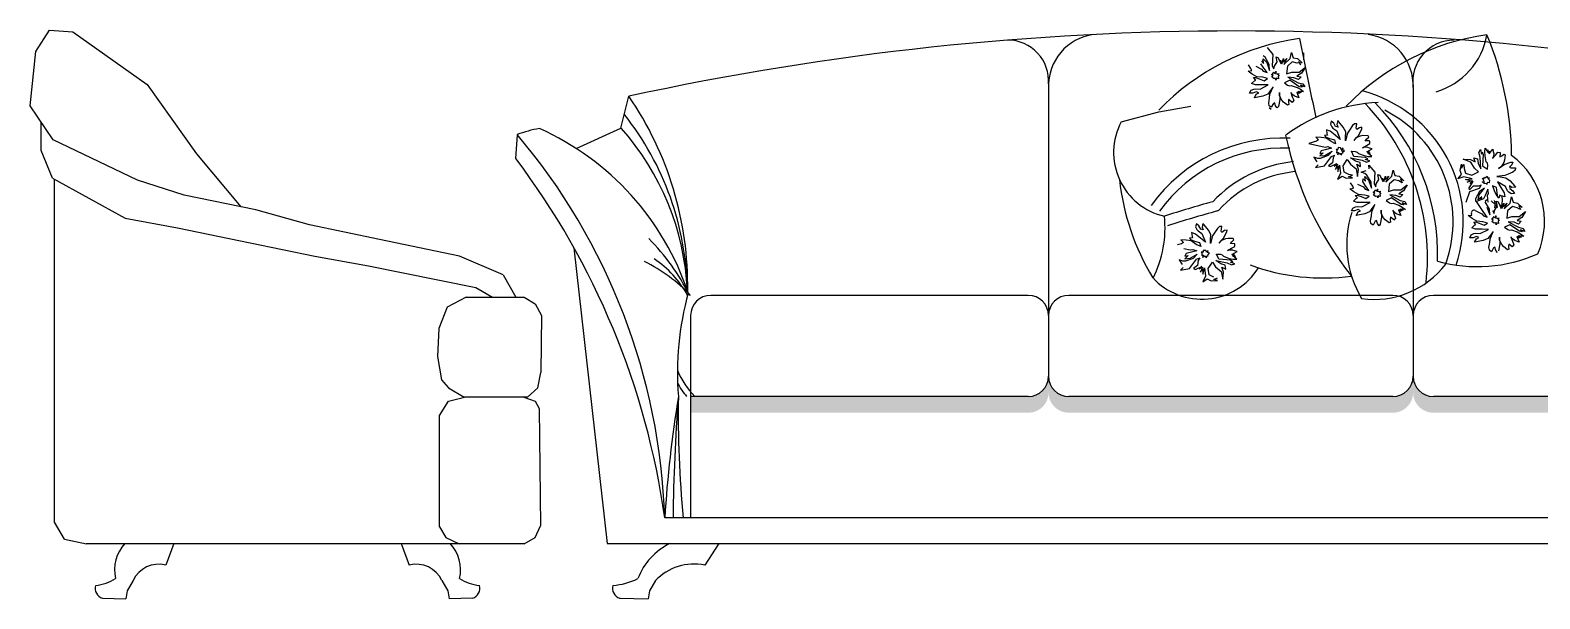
# Model space of a CAD drawing. Header units: inches. Extents: x 11.4 to 53.9, y 10.8 to 35.6.
# Drawn here: x 44.538 to 46.774, y 29.623 to 30.466 of the extents above; entities that cross this region are included whole.
import ezdxf

# ---------------------------------------------------------------- set-up
doc = ezdxf.new("R2010")
doc.units = ezdxf.units.IN
doc.header["$MEASUREMENT"] = 0
for name, color, linetype in [('02', 2, 'Continuous'), ('1', 1, 'Continuous'), ('8', 8, 'Continuous')]:
    doc.layers.add(name, color=color, linetype=linetype)

msp = doc.modelspace()

# ---------------------------------------------------------------- hatches: boundary and pattern name
at = {"layer": '8'}
h = msp.add_hatch(dxfattribs=at)
h.set_pattern_fill('AR-SAND', color=256, scale=0.01, style=0)
h.set_pattern_definition([(37.5, (-22.967166, 28.796156), (-0.0006299336, 0.0192682377), [0, -0.0152, 0, -0.017, 0, -0.01625]), (7.5, (-22.967166, 28.796156), (0.017697767, 0.028221461), [0, -0.0082, 0, -0.0137, 0, -0.00525]), (327.5, (-22.979466, 28.796156), (0.0311414186, 5.65905e-05), [0, -0.005, 0, -0.018, 0, -0.0235]), (317.5, (-22.979466, 28.796156), (0.030061266, 0.008776756), [0, -0.0025, 0, -0.0118, 0, -0.0135])])
h.paths.add_polyline_path([(46.5861, 29.9287, 0.414214), (46.6161, 29.8987), (47.1161, 29.8987), (47.1161, 29.9227), (46.6161, 29.9227, -0.414214), (46.5861, 29.9527, -0.414214), (46.5561, 29.9227), (46.0762, 29.9227, -0.414214), (46.0462, 29.9527, -0.414214), (46.0162, 29.9227), (45.5162, 29.9227), (45.5162, 29.8987), (46.0162, 29.8987, 0.414214), (46.0462, 29.9287, 0.414214), (46.0762, 29.8987), (46.5561, 29.8987, 0.414214)])

# ---------------------------------------------------------------- linework, layer by layer
at = {"layer": '02'}
for p, q in [((44.5464, 30.4341), (44.5668, 30.4659)), ((44.5668, 30.4659), (44.6014, 30.4635)), ((44.6014, 30.4635), (44.7114, 30.3853)), ((44.5382, 30.3535), (44.5464, 30.4341)), ((46.3669, 30.4257), (46.3638, 30.428)), ((46.373, 30.4149), (46.3669, 30.4257)), ((46.3697, 30.4403), (46.3785, 30.4299)), ((46.3785, 30.4299), (46.3774, 30.4128)), ((46.3847, 30.4192), (46.3831, 30.4264)), ((46.3831, 30.4264), (46.3859, 30.4255)), ((46.3859, 30.4255), (46.3906, 30.4159)), ((46.4038, 30.4238), (46.406, 30.4329)), ((46.406, 30.4329), (46.4084, 30.425)), ((46.4084, 30.425), (46.4147, 30.4238)), ((46.3417, 30.4053), (46.347, 30.4061)), ((46.3477, 30.4007), (46.3417, 30.4053)), ((46.3459, 30.4093), (46.3425, 30.4143)), ((46.347, 30.4061), (46.3459, 30.4093)), ((46.353, 30.4123), (46.3617, 30.408)), ((46.364, 30.411), (46.3607, 30.416)), ((46.3615, 30.4202), (46.3647, 30.4165)), ((46.3617, 30.408), (46.3642, 30.4049)), ((46.3647, 30.4165), (46.3638, 30.4232)), ((46.3638, 30.4232), (46.3693, 30.4178)), ((46.3699, 30.403), (46.364, 30.411)), ((46.3642, 30.4049), (46.3699, 30.403)), ((46.3693, 30.4178), (46.3735, 30.4062)), ((46.3735, 30.4062), (46.373, 30.4149)), ((46.3774, 30.4128), (46.38, 30.4084)), ((46.3776, 30.4006), (46.38, 30.4036)), ((46.38, 30.4084), (46.3808, 30.4126)), ((46.38, 30.4036), (46.3809, 30.4017)), ((46.3808, 30.4126), (46.3847, 30.4192)), ((46.3809, 30.4017), (46.3832, 30.4047)), ((46.3832, 30.4047), (46.3822, 30.4019)), ((46.3899, 30.4212), (46.3919, 30.4161)), ((46.3906, 30.4159), (46.3899, 30.4212)), ((46.3919, 30.4161), (46.3943, 30.4238)), ((46.3936, 30.4183), (46.399, 30.4238)), ((46.3943, 30.4238), (46.3936, 30.4183)), ((46.399, 30.4238), (46.3948, 30.4151)), ((46.3948, 30.4151), (46.4038, 30.4238)), ((46.3999, 30.4124), (46.3986, 30.4013)), ((46.3986, 30.4013), (46.4064, 30.4037)), ((46.4072, 30.4188), (46.3999, 30.4124)), ((46.4064, 30.4037), (46.4173, 30.4038)), ((46.4142, 30.417), (46.4072, 30.4188)), ((46.4209, 30.4022), (46.414, 30.3979)), ((46.4216, 30.4173), (46.4142, 30.417)), ((46.4147, 30.4238), (46.4216, 30.4173)), ((46.4165, 30.42), (46.4193, 30.4143)), ((46.4173, 30.4038), (46.4265, 30.4111)), ((46.4265, 30.4111), (46.4209, 30.4022)), ((44.7114, 30.3853), (44.7847, 30.2826)), ((46.0462, 30.3862), (46.0462, 29.9527)), ((46.3468, 30.387), (46.3511, 30.391)), ((46.3525, 30.385), (46.3468, 30.387)), ((46.3544, 30.3968), (46.3477, 30.4007)), ((46.3498, 30.3955), (46.3525, 30.3959)), ((46.353, 30.3919), (46.3498, 30.3955)), ((46.3511, 30.391), (46.353, 30.3919)), ((46.3525, 30.3959), (46.3581, 30.3939)), ((46.3716, 30.3848), (46.3525, 30.385)), ((46.3633, 30.396), (46.3544, 30.3968)), ((46.3581, 30.3939), (46.3654, 30.3908)), ((46.3595, 30.3785), (46.3716, 30.3848)), ((46.3703, 30.3942), (46.3633, 30.396)), ((46.3654, 30.3908), (46.3703, 30.3942)), ((46.3741, 30.3709), (46.3788, 30.3817)), ((46.3788, 30.3817), (46.3759, 30.3779)), ((46.3763, 30.4004), (46.3776, 30.4006)), ((46.3786, 30.3987), (46.3763, 30.4004)), ((46.3768, 30.3964), (46.3786, 30.3987)), ((46.3799, 30.3941), (46.3768, 30.3964)), ((46.3825, 30.3944), (46.3799, 30.3941)), ((46.3822, 30.4019), (46.3878, 30.4012)), ((46.3829, 30.3918), (46.3825, 30.3944)), ((46.3839, 30.3946), (46.3829, 30.3918)), ((46.3867, 30.3936), (46.3839, 30.3946)), ((46.3878, 30.4012), (46.3851, 30.4009)), ((46.3851, 30.4009), (46.3875, 30.3978)), ((46.3875, 30.3978), (46.3862, 30.3976)), ((46.3862, 30.3976), (46.3867, 30.3936)), ((46.4033, 30.3918), (46.3956, 30.388)), ((46.3956, 30.388), (46.4002, 30.3845)), ((46.4002, 30.3845), (46.403, 30.3836)), ((46.4007, 30.3962), (46.416, 30.388)), ((46.4096, 30.3953), (46.4007, 30.3962)), ((46.403, 30.3836), (46.4057, 30.3839)), ((46.4175, 30.3821), (46.4033, 30.3918)), ((46.4057, 30.3839), (46.4142, 30.381)), ((46.4161, 30.3928), (46.4096, 30.3953)), ((46.414, 30.3979), (46.4203, 30.3967)), ((46.4142, 30.381), (46.4193, 30.3782)), ((46.416, 30.388), (46.423, 30.3862)), ((46.4203, 30.3967), (46.4161, 30.3928)), ((46.4216, 30.3813), (46.4175, 30.3821)), ((46.4257, 30.3818), (46.4192, 30.3843)), ((46.4192, 30.3843), (46.4216, 30.3813)), ((46.423, 30.3862), (46.4257, 30.3818)), ((46.5861, 30.3807), (46.5861, 29.9527)), ((45.4131, 30.3207), (45.4248, 30.3679)), ((46.344, 30.3724), (46.3462, 30.3767)), ((46.3488, 30.3723), (46.344, 30.3724)), ((46.3462, 30.3767), (46.35, 30.3786)), ((46.3539, 30.3744), (46.3488, 30.3723)), ((46.35, 30.3786), (46.3527, 30.3789)), ((46.351, 30.3658), (46.3537, 30.3709)), ((46.3537, 30.3662), (46.351, 30.3658)), ((46.3527, 30.3789), (46.3595, 30.3785)), ((46.3537, 30.3709), (46.3575, 30.3728)), ((46.3636, 30.3682), (46.3537, 30.3662)), ((46.3575, 30.3728), (46.3539, 30.3744)), ((46.3707, 30.3711), (46.3636, 30.3682)), ((46.3759, 30.3779), (46.3707, 30.3711)), ((46.3724, 30.3578), (46.3735, 30.3654)), ((46.373, 30.3538), (46.3724, 30.3578)), ((46.3735, 30.3654), (46.3741, 30.3709)), ((46.3793, 30.3573), (46.376, 30.3515)), ((46.3812, 30.3583), (46.3793, 30.3573)), ((46.3825, 30.3537), (46.3812, 30.3583)), ((46.3887, 30.3633), (46.3867, 30.3529)), ((46.388, 30.3734), (46.3887, 30.3633)), ((46.388, 30.3687), (46.388, 30.3734)), ((46.3915, 30.3623), (46.388, 30.3687)), ((46.394, 30.3593), (46.3915, 30.3623)), ((46.4, 30.3546), (46.394, 30.3593)), ((46.4016, 30.363), (46.4014, 30.3596)), ((46.4014, 30.3596), (46.4019, 30.3556)), ((46.4062, 30.3595), (46.4016, 30.363)), ((46.4074, 30.3706), (46.405, 30.3736)), ((46.405, 30.3736), (46.4072, 30.3671)), ((46.4069, 30.3589), (46.4062, 30.3595)), ((46.4093, 30.362), (46.4069, 30.3589)), ((46.4072, 30.3671), (46.4093, 30.362)), ((46.4105, 30.3682), (46.4074, 30.3706)), ((46.4133, 30.3673), (46.4105, 30.3682)), ((46.4169, 30.3657), (46.4133, 30.3673)), ((46.4138, 30.3741), (46.4169, 30.3657)), ((46.4168, 30.3718), (46.4138, 30.3741)), ((46.4187, 30.3727), (46.4157, 30.375)), ((46.4157, 30.375), (46.4168, 30.3718)), ((46.42, 30.3729), (46.417, 30.3752)), ((46.417, 30.3752), (46.4187, 30.3727)), ((46.4239, 30.3748), (46.4191, 30.3748)), ((46.4191, 30.3748), (46.42, 30.3729)), ((46.4193, 30.3782), (46.4239, 30.3748)), ((44.5724, 30.3033), (44.5382, 30.3535)), ((46.2097, 30.345), (46.2568, 30.3531)), ((46.376, 30.3515), (46.373, 30.3538)), ((46.3761, 30.3484), (46.3731, 30.3507)), ((46.3849, 30.3506), (46.3825, 30.3537)), ((46.3867, 30.3529), (46.3849, 30.3506)), ((46.4019, 30.3556), (46.4, 30.3546)), ((44.5545, 30.2875), (44.5545, 30.3296)), ((45.3466, 30.2906), (45.4131, 30.3207)), ((46.4578, 30.3181), (46.4585, 30.3123)), ((46.4634, 30.316), (46.4578, 30.3181)), ((46.4708, 30.31), (46.4634, 30.316)), ((46.4649, 30.3312), (46.4638, 30.3264)), ((46.4638, 30.3264), (46.4655, 30.3226)), ((46.4686, 30.3282), (46.4649, 30.3312)), ((46.4655, 30.3226), (46.4674, 30.3206)), ((46.4674, 30.3206), (46.4729, 30.3166)), ((46.4713, 30.3233), (46.4686, 30.3282)), ((46.4751, 30.3222), (46.4713, 30.3233)), ((46.4729, 30.3166), (46.4782, 30.304)), ((46.4744, 30.3318), (46.4733, 30.3261)), ((46.4733, 30.3261), (46.4751, 30.3222)), ((46.4763, 30.3298), (46.4744, 30.3318)), ((46.4827, 30.322), (46.4763, 30.3298)), ((46.4862, 30.3152), (46.4827, 30.322)), ((46.489, 30.3132), (46.4858, 30.3019)), ((46.4859, 30.3066), (46.4862, 30.3152)), ((46.4921, 30.3178), (46.489, 30.3132)), ((46.4961, 30.3244), (46.4921, 30.3178)), ((46.4991, 30.3271), (46.4961, 30.3244)), ((46.5029, 30.327), (46.4991, 30.3271)), ((46.5017, 30.3204), (46.5029, 30.327)), ((46.5026, 30.3184), (46.5017, 30.3204)), ((46.5065, 30.3211), (46.5026, 30.3184)), ((46.5051, 30.3098), (46.5102, 30.3191)), ((46.5103, 30.322), (46.5065, 30.3211)), ((46.5102, 30.3191), (46.5103, 30.322)), ((44.6971, 30.2435), (44.5724, 30.3033)), ((45.2594, 30.3109), (45.2571, 30.2757)), ((46.4429, 30.3014), (46.4317, 30.2981)), ((46.4317, 30.2981), (46.4559, 30.2924)), ((46.4421, 30.3072), (46.4458, 30.3032)), ((46.4497, 30.3069), (46.4421, 30.3072)), ((46.4458, 30.3032), (46.4429, 30.3014)), ((46.4573, 30.3057), (46.4497, 30.3069)), ((46.4594, 30.3104), (46.4546, 30.3096)), ((46.4546, 30.3096), (46.4564, 30.3076)), ((46.4654, 30.2911), (46.4558, 30.2886)), ((46.4559, 30.2924), (46.4597, 30.2932)), ((46.4564, 30.3076), (46.4621, 30.3055)), ((46.4648, 30.3007), (46.4573, 30.3057)), ((46.4585, 30.3123), (46.4594, 30.3104)), ((46.4597, 30.2932), (46.4654, 30.2911)), ((46.4621, 30.3055), (46.4696, 30.3034)), ((46.4713, 30.2976), (46.4648, 30.3007)), ((46.4696, 30.3034), (46.4713, 30.2976)), ((46.4782, 30.304), (46.4708, 30.31)), ((46.4749, 30.2917), (46.4748, 30.2889)), ((46.4787, 30.2916), (46.4749, 30.2917)), ((46.4823, 30.2839), (46.4787, 30.2916)), ((46.4826, 30.2915), (46.4806, 30.2896)), ((46.4815, 30.2887), (46.4826, 30.2915)), ((46.4858, 30.3019), (46.4859, 30.3066)), ((46.4982, 30.3024), (46.5051, 30.3098)), ((46.5012, 30.3061), (46.4982, 30.3024)), ((46.5079, 30.3087), (46.5012, 30.3061)), ((46.5118, 30.3095), (46.5079, 30.3087)), ((46.5111, 30.2914), (46.517, 30.295)), ((46.515, 30.2923), (46.5111, 30.2914)), ((46.5194, 30.3093), (46.5118, 30.3095)), ((46.5188, 30.2921), (46.515, 30.2923)), ((46.5153, 30.3018), (46.5173, 30.3046)), ((46.521, 30.3016), (46.5153, 30.3018)), ((46.517, 30.295), (46.5219, 30.2977)), ((46.5173, 30.3046), (46.5203, 30.3073)), ((46.5216, 30.2911), (46.5188, 30.2921)), ((46.5203, 30.3073), (46.5194, 30.3093)), ((46.522, 30.3015), (46.521, 30.3016)), ((46.5254, 30.29), (46.5216, 30.2911)), ((46.5219, 30.2977), (46.522, 30.3015)), ((46.6923, 30.2853), (46.6929, 30.291)), ((46.6929, 30.291), (46.6953, 30.2869)), ((44.5715, 30.2466), (44.5545, 30.2875)), ((44.7847, 30.2826), (44.8502, 30.2041)), ((46.4448, 30.2756), (46.4392, 30.2777)), ((46.4392, 30.2777), (46.4437, 30.2709)), ((46.4486, 30.2755), (46.4448, 30.2756)), ((46.4527, 30.2839), (46.4478, 30.2794)), ((46.4478, 30.2794), (46.4555, 30.28)), ((46.45, 30.2869), (46.448, 30.2832)), ((46.448, 30.2832), (46.4527, 30.2839)), ((46.4602, 30.2799), (46.4486, 30.2755)), ((46.4558, 30.2886), (46.45, 30.2869)), ((46.4549, 30.2648), (46.465, 30.2788)), ((46.4555, 30.28), (46.4662, 30.2863)), ((46.4662, 30.2863), (46.4602, 30.2799)), ((46.4665, 30.2692), (46.4607, 30.2646)), ((46.4635, 30.2636), (46.4732, 30.268)), ((46.465, 30.2788), (46.4698, 30.2805)), ((46.4677, 30.2767), (46.4665, 30.2692)), ((46.4698, 30.2805), (46.4677, 30.2767)), ((46.4732, 30.268), (46.4692, 30.2643)), ((46.472, 30.289), (46.4729, 30.288)), ((46.4748, 30.2889), (46.472, 30.289)), ((46.4729, 30.288), (46.4728, 30.2842)), ((46.4728, 30.2842), (46.4747, 30.2851)), ((46.4747, 30.2851), (46.4746, 30.2813)), ((46.4746, 30.2813), (46.4756, 30.2841)), ((46.4756, 30.2841), (46.4803, 30.2811)), ((46.4784, 30.283), (46.4823, 30.2839)), ((46.4803, 30.2811), (46.4784, 30.283)), ((46.4814, 30.2849), (46.4843, 30.2876)), ((46.4843, 30.2876), (46.4815, 30.2887)), ((46.4826, 30.2648), (46.4886, 30.2741)), ((46.4886, 30.2741), (46.4931, 30.2673)), ((46.4935, 30.2768), (46.5105, 30.2734)), ((46.5009, 30.2718), (46.4935, 30.2768)), ((46.4983, 30.2785), (46.4948, 30.2863)), ((46.4948, 30.2863), (46.5005, 30.2861)), ((46.5154, 30.277), (46.4983, 30.2785)), ((46.5005, 30.2861), (46.5033, 30.285)), ((46.5075, 30.2696), (46.5009, 30.2718)), ((46.5033, 30.285), (46.5051, 30.2831)), ((46.5051, 30.2831), (46.5136, 30.2799)), ((46.5083, 30.2639), (46.5075, 30.2696)), ((46.5105, 30.2734), (46.5171, 30.2703)), ((46.5136, 30.2799), (46.5193, 30.2788)), ((46.5153, 30.2741), (46.5191, 30.275)), ((46.5219, 30.272), (46.5153, 30.2741)), ((46.5191, 30.275), (46.5154, 30.277)), ((46.5171, 30.2703), (46.5219, 30.272)), ((46.5176, 30.2855), (46.5254, 30.29)), ((46.5214, 30.2854), (46.5176, 30.2855)), ((46.5185, 30.2836), (46.5214, 30.2854)), ((46.5223, 30.2834), (46.5185, 30.2836)), ((46.5193, 30.2788), (46.525, 30.2786)), ((46.5194, 30.2826), (46.5223, 30.2834)), ((46.5213, 30.2816), (46.5232, 30.2824)), ((46.525, 30.2786), (46.5213, 30.2816)), ((46.6604, 30.2745), (46.6709, 30.2743)), ((46.6714, 30.2704), (46.6604, 30.2745)), ((46.6709, 30.2743), (46.6781, 30.2706)), ((46.677, 30.2611), (46.6714, 30.2704)), ((46.6781, 30.2706), (46.6759, 30.2766)), ((46.6759, 30.2766), (46.6815, 30.275)), ((46.6815, 30.275), (46.6826, 30.2682)), ((46.6826, 30.2682), (46.6865, 30.2601)), ((46.6835, 30.2844), (46.686, 30.2889)), ((46.6856, 30.2774), (46.6835, 30.2844)), ((46.6865, 30.2601), (46.6856, 30.2774)), ((46.686, 30.2889), (46.6871, 30.282)), ((46.6871, 30.282), (46.6885, 30.2857)), ((46.6885, 30.2857), (46.6899, 30.2817)), ((46.6899, 30.2817), (46.6889, 30.2646)), ((46.6926, 30.2795), (46.6923, 30.2853)), ((46.6944, 30.2707), (46.6926, 30.2795)), ((46.6961, 30.2686), (46.6944, 30.2707)), ((46.6953, 30.2869), (46.6965, 30.2887)), ((46.6965, 30.2887), (46.696, 30.2849)), ((46.696, 30.2849), (46.6973, 30.2876)), ((46.6967, 30.2656), (46.6961, 30.2686)), ((46.6969, 30.2838), (46.6991, 30.2864)), ((46.6987, 30.2827), (46.7043, 30.2897)), ((46.6991, 30.2864), (46.6987, 30.2827)), ((46.7036, 30.2754), (46.708, 30.2806)), ((46.705, 30.2791), (46.7036, 30.2754)), ((46.7043, 30.2897), (46.7048, 30.2858)), ((46.7048, 30.2858), (46.7054, 30.2828)), ((46.7054, 30.2828), (46.705, 30.2791)), ((46.708, 30.2806), (46.7114, 30.285)), ((46.7114, 30.285), (46.7152, 30.2846)), ((46.7151, 30.2837), (46.7144, 30.278)), ((46.7144, 30.278), (46.7175, 30.2796)), ((46.7152, 30.2846), (46.7151, 30.2837)), ((46.7202, 30.2697), (46.7166, 30.2634)), ((46.7175, 30.2796), (46.7206, 30.2821)), ((46.7216, 30.2733), (46.7202, 30.2697)), ((46.7206, 30.2821), (46.7224, 30.2809)), ((46.7208, 30.2667), (46.7308, 30.2704)), ((46.7224, 30.2809), (46.7216, 30.2733)), ((46.7308, 30.2704), (46.7337, 30.27)), ((46.7337, 30.27), (46.7323, 30.2664)), ((44.5715, 30.2466), (44.6788, 30.1872)), ((46.4455, 30.2661), (46.4415, 30.2624)), ((46.4415, 30.2624), (46.4549, 30.2648)), ((46.4607, 30.2646), (46.4635, 30.2636)), ((46.4692, 30.2643), (46.4741, 30.267)), ((46.4741, 30.267), (46.471, 30.2595)), ((46.471, 30.2595), (46.474, 30.2641)), ((46.474, 30.2641), (46.4747, 30.2565)), ((46.4784, 30.2535), (46.4743, 30.2451)), ((46.4743, 30.2451), (46.4811, 30.2496)), ((46.4747, 30.2565), (46.4769, 30.2659)), ((46.4769, 30.2659), (46.4784, 30.2535)), ((46.4811, 30.2496), (46.4867, 30.2465)), ((46.4841, 30.2552), (46.4826, 30.2648)), ((46.4907, 30.2521), (46.4841, 30.2552)), ((46.4867, 30.2465), (46.4963, 30.2472)), ((46.4906, 30.2483), (46.4964, 30.251)), ((46.4963, 30.2472), (46.4906, 30.2483)), ((46.4964, 30.251), (46.4907, 30.2521)), ((46.4931, 30.2673), (46.5015, 30.2603)), ((46.5015, 30.2603), (46.5039, 30.2488)), ((46.5027, 30.267), (46.5083, 30.2639)), ((46.5053, 30.2592), (46.5027, 30.267)), ((46.5039, 30.2488), (46.5053, 30.2592)), ((46.5089, 30.2554), (46.5167, 30.2578)), ((46.5146, 30.2534), (46.5089, 30.2554)), ((46.5114, 30.2415), (46.5122, 30.2456)), ((46.5122, 30.2456), (46.5154, 30.242)), ((46.5145, 30.2487), (46.52, 30.2433)), ((46.5154, 30.242), (46.5145, 30.2487)), ((46.5176, 30.2511), (46.5146, 30.2534)), ((46.5238, 30.2404), (46.5176, 30.2511)), ((46.5204, 30.2657), (46.5293, 30.2554)), ((46.5211, 30.2604), (46.5204, 30.2657)), ((46.5293, 30.2554), (46.5282, 30.2382)), ((46.5338, 30.2519), (46.5367, 30.2509)), ((46.5355, 30.2446), (46.5338, 30.2519)), ((46.5367, 30.2509), (46.5413, 30.2413)), ((46.5406, 30.2467), (46.5427, 30.2415)), ((46.5413, 30.2413), (46.5406, 30.2467)), ((46.5427, 30.2415), (46.545, 30.2493)), ((46.545, 30.2493), (46.5444, 30.2438)), ((46.5444, 30.2438), (46.5498, 30.2492)), ((46.5455, 30.2405), (46.5546, 30.2492)), ((46.5498, 30.2492), (46.5455, 30.2405)), ((46.5546, 30.2492), (46.5567, 30.2583)), ((46.5567, 30.2583), (46.5591, 30.2505)), ((46.5591, 30.2505), (46.5654, 30.2493)), ((46.5654, 30.2493), (46.5724, 30.2427)), ((46.6523, 30.2457), (46.6578, 30.2518)), ((46.6612, 30.2486), (46.6523, 30.2457)), ((46.6556, 30.2578), (46.6576, 30.2672)), ((46.6578, 30.2518), (46.6556, 30.2578)), ((46.6576, 30.2672), (46.6579, 30.2614)), ((46.6579, 30.2614), (46.6614, 30.2668)), ((46.6733, 30.2453), (46.6612, 30.2486)), ((46.6614, 30.2668), (46.6617, 30.261)), ((46.6617, 30.261), (46.6638, 30.254)), ((46.6638, 30.254), (46.673, 30.2511)), ((46.673, 30.2511), (46.6831, 30.2557)), ((46.6831, 30.2557), (46.677, 30.2611)), ((46.6911, 30.2413), (46.6888, 30.2464)), ((46.6888, 30.2464), (46.6905, 30.2443)), ((46.6889, 30.2646), (46.6961, 30.2599)), ((46.6905, 30.2443), (46.6918, 30.248)), ((46.6918, 30.248), (46.6927, 30.2469)), ((46.6927, 30.2469), (46.6958, 30.2494)), ((46.6958, 30.2494), (46.6965, 30.2465)), ((46.6961, 30.2599), (46.6967, 30.2656)), ((46.6965, 30.2465), (46.6994, 30.2471)), ((46.6994, 30.2471), (46.6973, 30.2454)), ((46.7218, 30.2503), (46.7101, 30.2488)), ((46.7101, 30.2488), (46.7149, 30.2482)), ((46.7125, 30.2609), (46.7208, 30.2667)), ((46.7166, 30.2634), (46.7125, 30.2609)), ((46.7149, 30.2482), (46.7234, 30.2472)), ((46.7269, 30.2526), (46.7218, 30.2503)), ((46.7234, 30.2472), (46.7296, 30.2427)), ((46.7339, 30.2556), (46.7269, 30.2526)), ((46.7323, 30.2664), (46.729, 30.2629)), ((46.729, 30.2629), (46.7308, 30.2617)), ((46.7308, 30.2617), (46.7375, 30.2619)), ((46.7371, 30.2581), (46.7339, 30.2556)), ((46.7375, 30.2619), (46.7371, 30.2581)), ((44.7664, 30.2215), (44.6971, 30.2435)), ((46.4925, 30.2308), (46.4978, 30.2315)), ((46.4985, 30.2262), (46.4925, 30.2308)), ((46.4967, 30.2348), (46.4933, 30.2397)), ((46.4978, 30.2315), (46.4967, 30.2348)), ((46.5051, 30.2223), (46.4985, 30.2262)), ((46.5038, 30.2377), (46.5125, 30.2334)), ((46.5148, 30.2365), (46.5114, 30.2415)), ((46.5125, 30.2334), (46.5149, 30.2304)), ((46.5206, 30.2284), (46.5148, 30.2365)), ((46.5149, 30.2304), (46.5206, 30.2284)), ((46.52, 30.2433), (46.5243, 30.2316)), ((46.5243, 30.2316), (46.5238, 30.2404)), ((46.5271, 30.2259), (46.5284, 30.226)), ((46.5293, 30.2241), (46.5271, 30.2259)), ((46.5276, 30.2219), (46.5293, 30.2241)), ((46.5282, 30.2382), (46.5308, 30.2338)), ((46.5284, 30.226), (46.5307, 30.2291)), ((46.5307, 30.2291), (46.5317, 30.2271)), ((46.5308, 30.2338), (46.5316, 30.238)), ((46.5316, 30.238), (46.5355, 30.2446)), ((46.5317, 30.2271), (46.534, 30.2302)), ((46.534, 30.2302), (46.533, 30.2273)), ((46.533, 30.2273), (46.5385, 30.2267)), ((46.5385, 30.2267), (46.5358, 30.2263)), ((46.5358, 30.2263), (46.5383, 30.2233)), ((46.5383, 30.2233), (46.5369, 30.2231)), ((46.5506, 30.2378), (46.5494, 30.2268)), ((46.5494, 30.2268), (46.5572, 30.2292)), ((46.5579, 30.2442), (46.5506, 30.2378)), ((46.5572, 30.2292), (46.5681, 30.2292)), ((46.565, 30.2424), (46.5579, 30.2442)), ((46.5717, 30.2277), (46.5648, 30.2234)), ((46.5648, 30.2234), (46.571, 30.2222)), ((46.5701, 30.2397), (46.565, 30.2424)), ((46.5724, 30.2427), (46.5673, 30.2454)), ((46.5673, 30.2454), (46.5701, 30.2397)), ((46.5681, 30.2292), (46.5773, 30.2366)), ((46.5773, 30.2366), (46.5717, 30.2277)), ((46.6636, 30.2445), (46.6733, 30.2453)), ((46.6711, 30.2426), (46.6636, 30.2445)), ((46.6646, 30.2108), (46.6699, 30.2265)), ((46.6661, 30.2403), (46.6711, 30.2426)), ((46.6739, 30.2423), (46.6661, 30.2403)), ((46.669, 30.2323), (46.6748, 30.2413)), ((46.6696, 30.2294), (46.669, 30.2323)), ((46.675, 30.2345), (46.6696, 30.2294)), ((46.6699, 30.2265), (46.6842, 30.2316)), ((46.6706, 30.2379), (46.6739, 30.2423)), ((46.6748, 30.2413), (46.6706, 30.2379)), ((46.6827, 30.2346), (46.675, 30.2345)), ((46.6846, 30.2267), (46.6786, 30.2159)), ((46.6867, 30.2361), (46.6827, 30.2346)), ((46.6841, 30.222), (46.6919, 30.2317)), ((46.6842, 30.2316), (46.6867, 30.2361)), ((46.6919, 30.2317), (46.6846, 30.2267)), ((46.6881, 30.2407), (46.6911, 30.2413)), ((46.6919, 30.2403), (46.6881, 30.2407)), ((46.6908, 30.2385), (46.6919, 30.2403)), ((46.6946, 30.2381), (46.6908, 30.2385)), ((46.6965, 30.2302), (46.6926, 30.221)), ((46.6954, 30.237), (46.6946, 30.2381)), ((46.6957, 30.2398), (46.6954, 30.237)), ((46.6986, 30.2395), (46.6957, 30.2398)), ((46.6964, 30.2206), (46.6978, 30.2243)), ((46.6978, 30.2243), (46.6965, 30.2302)), ((46.6973, 30.2454), (46.699, 30.2433)), ((46.699, 30.2433), (46.6986, 30.2395)), ((46.7093, 30.2326), (46.7038, 30.2351)), ((46.7038, 30.2351), (46.7059, 30.2281)), ((46.7059, 30.2281), (46.7098, 30.22)), ((46.7103, 30.2248), (46.7093, 30.2326)), ((46.7115, 30.2189), (46.7103, 30.2248)), ((46.7112, 30.241), (46.716, 30.2327)), ((46.7228, 30.2339), (46.7112, 30.241)), ((46.716, 30.2327), (46.7208, 30.2245)), ((46.7208, 30.2245), (46.7221, 30.2186)), ((46.726, 30.2278), (46.7228, 30.2339)), ((46.7277, 30.2257), (46.726, 30.2278)), ((46.7312, 30.2233), (46.7277, 30.2257)), ((46.7323, 30.2328), (46.7287, 30.2351)), ((46.7287, 30.2351), (46.7292, 30.2312)), ((46.7292, 30.2312), (46.7337, 30.2279)), ((46.7296, 30.2427), (46.7364, 30.2352)), ((46.7361, 30.2238), (46.7312, 30.2233)), ((46.7381, 30.2331), (46.7323, 30.2328)), ((46.7337, 30.2279), (46.7361, 30.2238)), ((46.7364, 30.2352), (46.7381, 30.2331)), ((44.8723, 30.1995), (44.7664, 30.2215)), ((46.4948, 30.1978), (46.4969, 30.2022)), ((46.4969, 30.2022), (46.5007, 30.204)), ((46.4976, 30.2125), (46.5018, 30.2164)), ((46.5033, 30.2105), (46.4976, 30.2125)), ((46.5005, 30.221), (46.5032, 30.2213)), ((46.5037, 30.2173), (46.5005, 30.221)), ((46.5007, 30.204), (46.5034, 30.2044)), ((46.5018, 30.2164), (46.5037, 30.2173)), ((46.5032, 30.2213), (46.5089, 30.2194)), ((46.5223, 30.2103), (46.5033, 30.2105)), ((46.5034, 30.2044), (46.5103, 30.2039)), ((46.5141, 30.2214), (46.5051, 30.2223)), ((46.5089, 30.2194), (46.5161, 30.2163)), ((46.5103, 30.2039), (46.5223, 30.2103)), ((46.5211, 30.2196), (46.5141, 30.2214)), ((46.5161, 30.2163), (46.5211, 30.2196)), ((46.5266, 30.2034), (46.5214, 30.1966)), ((46.5249, 30.1964), (46.5295, 30.2072)), ((46.5295, 30.2072), (46.5266, 30.2034)), ((46.5306, 30.2195), (46.5276, 30.2219)), ((46.5333, 30.2199), (46.5306, 30.2195)), ((46.5336, 30.2172), (46.5333, 30.2199)), ((46.5346, 30.2201), (46.5336, 30.2172)), ((46.5375, 30.2191), (46.5346, 30.2201)), ((46.5369, 30.2231), (46.5375, 30.2191)), ((46.554, 30.2172), (46.5464, 30.2135)), ((46.5464, 30.2135), (46.5509, 30.21)), ((46.5509, 30.21), (46.5538, 30.209)), ((46.5514, 30.2216), (46.5668, 30.2134)), ((46.5604, 30.2208), (46.5514, 30.2216)), ((46.5538, 30.209), (46.5564, 30.2094)), ((46.5682, 30.2075), (46.554, 30.2172)), ((46.5564, 30.2094), (46.565, 30.2064)), ((46.5668, 30.2182), (46.5604, 30.2208)), ((46.565, 30.2064), (46.5701, 30.2037)), ((46.571, 30.2222), (46.5668, 30.2182)), ((46.5668, 30.2134), (46.5738, 30.2117)), ((46.5724, 30.2067), (46.5682, 30.2075)), ((46.5764, 30.2072), (46.57, 30.2098)), ((46.57, 30.2098), (46.5724, 30.2067)), ((46.5701, 30.2037), (46.5746, 30.2002)), ((46.5738, 30.2117), (46.5764, 30.2072)), ((46.6786, 30.2159), (46.6782, 30.2121)), ((46.6901, 30.2156), (46.6798, 30.2118)), ((46.69, 30.1968), (46.6798, 30.2118)), ((46.6823, 30.2145), (46.6841, 30.222)), ((46.6876, 30.2187), (46.6823, 30.2145)), ((46.6861, 30.2141), (46.6876, 30.2187)), ((46.6926, 30.221), (46.6901, 30.2156)), ((46.6969, 30.2153), (46.6927, 30.2119)), ((46.699, 30.2007), (46.6929, 30.2114)), ((46.6953, 30.2036), (46.6995, 30.1919)), ((46.6972, 30.2109), (46.6964, 30.2206)), ((46.7075, 30.2073), (46.7014, 30.2128)), ((46.7062, 30.2132), (46.7075, 30.2073)), ((46.7068, 30.1983), (46.7107, 30.2049)), ((46.7069, 30.2024), (46.7077, 30.2066)), ((46.7077, 30.2066), (46.7109, 30.2029)), ((46.7107, 30.2049), (46.7091, 30.2122)), ((46.7091, 30.2122), (46.7119, 30.2112)), ((46.7109, 30.2029), (46.71, 30.2096)), ((46.7132, 30.2168), (46.7115, 30.2189)), ((46.7119, 30.2112), (46.7166, 30.2016)), ((46.7147, 30.2214), (46.7132, 30.2168)), ((46.7165, 30.2202), (46.7147, 30.2214)), ((46.7166, 30.2016), (46.7159, 30.207)), ((46.7159, 30.207), (46.7179, 30.2018)), ((46.7221, 30.2186), (46.7165, 30.2202)), ((46.7177, 30.2128), (46.7168, 30.2053)), ((46.7176, 30.2205), (46.7177, 30.2128)), ((46.7179, 30.2018), (46.7203, 30.2096)), ((46.7203, 30.2096), (46.7196, 30.2041)), ((46.7196, 30.2041), (46.725, 30.2096)), ((46.725, 30.2096), (46.7208, 30.2008)), ((46.7208, 30.2008), (46.7298, 30.2095)), ((46.7332, 30.2045), (46.7259, 30.1981)), ((46.7298, 30.2095), (46.732, 30.2186)), ((46.732, 30.2186), (46.7344, 30.2108)), ((46.7402, 30.2027), (46.7332, 30.2045)), ((46.7344, 30.2108), (46.7407, 30.2096)), ((46.7453, 30.2), (46.7402, 30.2027)), ((46.7407, 30.2096), (46.7476, 30.203)), ((46.7425, 30.2058), (46.7453, 30.2)), ((46.7476, 30.203), (46.7425, 30.2058)), ((44.6788, 30.1872), (44.6788, 30.1872)), ((44.6788, 30.1872), (44.7562, 30.1726)), ((44.9518, 30.1775), (44.8723, 30.1995)), ((46.2651, 30.1788), (46.264, 30.1741)), ((46.2688, 30.1759), (46.2651, 30.1788)), ((46.2746, 30.1795), (46.2735, 30.1738)), ((46.2765, 30.1775), (46.2746, 30.1795)), ((46.4995, 30.1978), (46.4948, 30.1978)), ((46.5047, 30.1998), (46.4995, 30.1978)), ((46.5018, 30.1913), (46.5045, 30.1964)), ((46.5044, 30.1916), (46.5018, 30.1913)), ((46.5144, 30.1936), (46.5044, 30.1916)), ((46.5045, 30.1964), (46.5083, 30.1982)), ((46.5083, 30.1982), (46.5047, 30.1998)), ((46.5214, 30.1966), (46.5144, 30.1936)), ((46.5232, 30.1832), (46.5242, 30.1908)), ((46.5237, 30.1792), (46.5232, 30.1832)), ((46.5268, 30.1769), (46.5237, 30.1792)), ((46.5242, 30.1908), (46.5249, 30.1964)), ((46.5301, 30.1828), (46.5268, 30.1769)), ((46.532, 30.1837), (46.5301, 30.1828)), ((46.5333, 30.1791), (46.532, 30.1837)), ((46.5357, 30.176), (46.5333, 30.1791)), ((46.5394, 30.1888), (46.5374, 30.1783)), ((46.5387, 30.1941), (46.5388, 30.1989)), ((46.5423, 30.1878), (46.5387, 30.1941)), ((46.5388, 30.1989), (46.5394, 30.1888)), ((46.5447, 30.1847), (46.5423, 30.1878)), ((46.5508, 30.1801), (46.5447, 30.1847)), ((46.5527, 30.181), (46.5508, 30.1801)), ((46.5524, 30.1884), (46.5522, 30.185)), ((46.5522, 30.185), (46.5527, 30.181)), ((46.5569, 30.185), (46.5524, 30.1884)), ((46.5582, 30.196), (46.5558, 30.1991)), ((46.5558, 30.1991), (46.558, 30.1926)), ((46.5577, 30.1844), (46.5569, 30.185)), ((46.56, 30.1874), (46.5577, 30.1844)), ((46.558, 30.1926), (46.56, 30.1874)), ((46.5612, 30.1937), (46.5582, 30.196)), ((46.5641, 30.1927), (46.5612, 30.1937)), ((46.5677, 30.1911), (46.5641, 30.1927)), ((46.5645, 30.1996), (46.5677, 30.1911)), ((46.5675, 30.1972), (46.5645, 30.1996)), ((46.5695, 30.1982), (46.5664, 30.2005)), ((46.5664, 30.2005), (46.5675, 30.1972)), ((46.5708, 30.1984), (46.5678, 30.2007)), ((46.5678, 30.2007), (46.5695, 30.1982)), ((46.5746, 30.2002), (46.5699, 30.2003)), ((46.5699, 30.2003), (46.5708, 30.1984)), ((46.6677, 30.1911), (46.673, 30.1918)), ((46.6737, 30.1865), (46.6677, 30.1911)), ((46.673, 30.1918), (46.6724, 30.1937)), ((46.6804, 30.1826), (46.6737, 30.1865)), ((46.6758, 30.1813), (46.6784, 30.1817)), ((46.679, 30.1777), (46.6758, 30.1813)), ((46.6779, 30.1986), (46.6877, 30.1938)), ((46.6784, 30.1817), (46.6841, 30.1797)), ((46.6893, 30.1817), (46.6804, 30.1826)), ((46.6841, 30.1797), (46.6914, 30.1766)), ((46.6877, 30.1938), (46.6902, 30.1907)), ((46.6963, 30.1799), (46.6893, 30.1817)), ((46.6959, 30.1887), (46.69, 30.1968)), ((46.6902, 30.1907), (46.6959, 30.1887)), ((46.6914, 30.1766), (46.6963, 30.1799)), ((46.6995, 30.1919), (46.699, 30.2007)), ((46.7023, 30.1862), (46.7036, 30.1863)), ((46.7046, 30.1844), (46.7023, 30.1862)), ((46.7028, 30.1822), (46.7046, 30.1844)), ((46.7059, 30.1798), (46.7028, 30.1822)), ((46.7034, 30.1985), (46.706, 30.1941)), ((46.7036, 30.1863), (46.706, 30.1894)), ((46.7085, 30.1802), (46.7059, 30.1798)), ((46.706, 30.1941), (46.7068, 30.1983)), ((46.706, 30.1894), (46.7069, 30.1875)), ((46.7069, 30.1875), (46.7092, 30.1905)), ((46.7092, 30.1905), (46.7082, 30.1876)), ((46.7082, 30.1876), (46.7137, 30.187)), ((46.7089, 30.1775), (46.7085, 30.1802)), ((46.7099, 30.1804), (46.7089, 30.1775)), ((46.7127, 30.1794), (46.7099, 30.1804)), ((46.7137, 30.187), (46.7111, 30.1867)), ((46.7111, 30.1867), (46.7135, 30.1836)), ((46.7135, 30.1836), (46.7122, 30.1834)), ((46.7122, 30.1834), (46.7127, 30.1794)), ((46.7259, 30.1981), (46.7246, 30.1871)), ((46.7246, 30.1871), (46.7324, 30.1895)), ((46.7267, 30.1819), (46.742, 30.1738)), ((46.7356, 30.1811), (46.7267, 30.1819)), ((46.7324, 30.1895), (46.7433, 30.1896)), ((46.742, 30.1785), (46.7356, 30.1811)), ((46.7469, 30.188), (46.74, 30.1837)), ((46.74, 30.1837), (46.7463, 30.1825)), ((46.7463, 30.1825), (46.742, 30.1785)), ((46.7433, 30.1896), (46.7525, 30.1969)), ((46.7525, 30.1969), (46.7469, 30.188)), ((44.7562, 30.1726), (44.8642, 30.1506)), ((45.0557, 30.1555), (44.9518, 30.1775)), ((46.2596, 30.1581), (46.2548, 30.1573)), ((46.2548, 30.1573), (46.2566, 30.1553)), ((46.2579, 30.1657), (46.2587, 30.16)), ((46.2636, 30.1636), (46.2579, 30.1657)), ((46.2587, 30.16), (46.2596, 30.1581)), ((46.271, 30.1577), (46.2636, 30.1636)), ((46.264, 30.1741), (46.2657, 30.1702)), ((46.2657, 30.1702), (46.2676, 30.1683)), ((46.2676, 30.1683), (46.2731, 30.1643)), ((46.2715, 30.171), (46.2688, 30.1759)), ((46.2784, 30.1517), (46.271, 30.1577)), ((46.2752, 30.1699), (46.2715, 30.171)), ((46.2731, 30.1643), (46.2784, 30.1517)), ((46.2735, 30.1738), (46.2752, 30.1699)), ((46.2829, 30.1696), (46.2765, 30.1775)), ((46.2864, 30.1628), (46.2829, 30.1696)), ((46.2892, 30.1608), (46.286, 30.1495)), ((46.2861, 30.1543), (46.2864, 30.1628)), ((46.2922, 30.1655), (46.2892, 30.1608)), ((46.2963, 30.172), (46.2922, 30.1655)), ((46.2992, 30.1748), (46.2963, 30.172)), ((46.2984, 30.15), (46.3053, 30.1574)), ((46.303, 30.1747), (46.2992, 30.1748)), ((46.3081, 30.1564), (46.3014, 30.1537)), ((46.3019, 30.168), (46.303, 30.1747)), ((46.3027, 30.1661), (46.3019, 30.168)), ((46.3067, 30.1688), (46.3027, 30.1661)), ((46.3053, 30.1574), (46.3104, 30.1668)), ((46.3105, 30.1696), (46.3067, 30.1688)), ((46.312, 30.1572), (46.3081, 30.1564)), ((46.3104, 30.1668), (46.3105, 30.1696)), ((46.3196, 30.1569), (46.312, 30.1572)), ((46.3205, 30.155), (46.3196, 30.1569)), ((46.5374, 30.1783), (46.5357, 30.176)), ((46.67, 30.1581), (46.6722, 30.1625)), ((46.6748, 30.1581), (46.67, 30.1581)), ((46.6722, 30.1625), (46.676, 30.1643)), ((46.6728, 30.1728), (46.6771, 30.1767)), ((46.6785, 30.1708), (46.6728, 30.1728)), ((46.6799, 30.1601), (46.6748, 30.1581)), ((46.676, 30.1643), (46.6787, 30.1647)), ((46.677, 30.1516), (46.6797, 30.1567)), ((46.6771, 30.1767), (46.679, 30.1777)), ((46.6881, 30.1707), (46.6785, 30.1708)), ((46.6787, 30.1647), (46.6855, 30.1642)), ((46.6797, 30.1567), (46.6835, 30.1586)), ((46.6835, 30.1586), (46.6799, 30.1601)), ((46.6855, 30.1642), (46.6976, 30.1706)), ((46.6976, 30.1706), (46.6881, 30.1707)), ((46.6967, 30.1569), (46.6896, 30.1539)), ((46.7019, 30.1637), (46.6967, 30.1569)), ((46.6995, 30.1511), (46.7001, 30.1567)), ((46.7001, 30.1567), (46.7048, 30.1675)), ((46.7048, 30.1675), (46.7019, 30.1637)), ((46.714, 30.1544), (46.714, 30.1592)), ((46.714, 30.1592), (46.7147, 30.1491)), ((46.7293, 30.1775), (46.7216, 30.1738)), ((46.7216, 30.1738), (46.7261, 30.1703)), ((46.7261, 30.1703), (46.729, 30.1693)), ((46.729, 30.1693), (46.7317, 30.1697)), ((46.7435, 30.1678), (46.7293, 30.1775)), ((46.7334, 30.1563), (46.731, 30.1594)), ((46.731, 30.1594), (46.7332, 30.1529)), ((46.7317, 30.1697), (46.7402, 30.1667)), ((46.7365, 30.154), (46.7334, 30.1563)), ((46.7428, 30.1576), (46.7398, 30.1599)), ((46.7398, 30.1599), (46.7429, 30.1515)), ((46.7402, 30.1667), (46.7453, 30.164)), ((46.7417, 30.1608), (46.7428, 30.1576)), ((46.7447, 30.1585), (46.7417, 30.1608)), ((46.742, 30.1738), (46.749, 30.172)), ((46.743, 30.161), (46.7447, 30.1585)), ((46.746, 30.1587), (46.743, 30.161)), ((46.7476, 30.167), (46.7435, 30.1678)), ((46.7451, 30.1606), (46.746, 30.1587)), ((46.7499, 30.1605), (46.7451, 30.1606)), ((46.7452, 30.1701), (46.7476, 30.167)), ((46.7516, 30.1676), (46.7452, 30.1701)), ((46.7453, 30.164), (46.7499, 30.1605)), ((46.749, 30.172), (46.7516, 30.1676)), ((44.8642, 30.1506), (44.9599, 30.131)), ((45.1739, 30.131), (45.0557, 30.1555)), ((45.3433, 30.1433), (45.3928, 29.7047)), ((46.2431, 30.1491), (46.2373, 30.1474)), ((46.2423, 30.1549), (46.246, 30.1509)), ((46.2499, 30.1546), (46.2423, 30.1549)), ((46.246, 30.1509), (46.2431, 30.1491)), ((46.2466, 30.1423), (46.2561, 30.1401)), ((46.2502, 30.1346), (46.2481, 30.1308)), ((46.2575, 30.1534), (46.2499, 30.1546)), ((46.256, 30.1363), (46.2502, 30.1346)), ((46.2557, 30.1277), (46.2664, 30.134)), ((46.2656, 30.1388), (46.256, 30.1363)), ((46.2561, 30.1401), (46.2599, 30.1409)), ((46.2566, 30.1553), (46.2623, 30.1532)), ((46.265, 30.1483), (46.2575, 30.1534)), ((46.2599, 30.1409), (46.2656, 30.1388)), ((46.2664, 30.134), (46.2604, 30.1275)), ((46.2623, 30.1532), (46.2698, 30.151)), ((46.2715, 30.1453), (46.265, 30.1483)), ((46.2698, 30.151), (46.2715, 30.1453)), ((46.2722, 30.1367), (46.2731, 30.1357)), ((46.275, 30.1366), (46.2722, 30.1367)), ((46.2731, 30.1357), (46.273, 30.1319)), ((46.2751, 30.1394), (46.275, 30.1366)), ((46.2789, 30.1393), (46.2751, 30.1394)), ((46.2808, 30.1373), (46.2789, 30.1393)), ((46.2827, 30.1391), (46.2808, 30.1373)), ((46.2816, 30.1325), (46.2845, 30.1353)), ((46.2817, 30.1363), (46.2827, 30.1391)), ((46.2845, 30.1353), (46.2817, 30.1363)), ((46.286, 30.1495), (46.2861, 30.1543)), ((46.295, 30.134), (46.3007, 30.1338)), ((46.2985, 30.1262), (46.295, 30.134)), ((46.3014, 30.1537), (46.2984, 30.15)), ((46.3113, 30.1391), (46.3172, 30.1427)), ((46.3152, 30.1399), (46.3113, 30.1391)), ((46.319, 30.1398), (46.3152, 30.1399)), ((46.3155, 30.1494), (46.3175, 30.1522)), ((46.3212, 30.1492), (46.3155, 30.1494)), ((46.3172, 30.1427), (46.322, 30.1454)), ((46.3175, 30.1522), (46.3205, 30.155)), ((46.3178, 30.1332), (46.3256, 30.1377)), ((46.3218, 30.1387), (46.319, 30.1398)), ((46.3222, 30.1492), (46.3212, 30.1492)), ((46.3256, 30.1377), (46.3218, 30.1387)), ((46.322, 30.1454), (46.3222, 30.1492)), ((46.6797, 30.1519), (46.677, 30.1516)), ((46.6896, 30.1539), (46.6797, 30.1519)), ((46.6984, 30.1435), (46.6995, 30.1511)), ((46.699, 30.1395), (46.6984, 30.1435)), ((46.702, 30.1372), (46.699, 30.1395)), ((46.7053, 30.1431), (46.702, 30.1372)), ((46.7072, 30.144), (46.7053, 30.1431)), ((46.7085, 30.1394), (46.7072, 30.144)), ((46.7109, 30.1364), (46.7085, 30.1394)), ((46.7147, 30.1491), (46.7127, 30.1386)), ((46.7175, 30.1481), (46.714, 30.1544)), ((46.72, 30.145), (46.7175, 30.1481)), ((46.726, 30.1404), (46.72, 30.145)), ((46.7279, 30.1413), (46.726, 30.1404)), ((46.7276, 30.1488), (46.7274, 30.1453)), ((46.7274, 30.1453), (46.7279, 30.1413)), ((46.7322, 30.1453), (46.7276, 30.1488)), ((46.7329, 30.1447), (46.7322, 30.1453)), ((46.7352, 30.1477), (46.7329, 30.1447)), ((46.7332, 30.1529), (46.7352, 30.1477)), ((46.7393, 30.153), (46.7365, 30.154)), ((46.7429, 30.1515), (46.7393, 30.153)), ((44.9599, 30.131), (45.0394, 30.1164)), ((45.0394, 30.1164), (45.1983, 30.0846)), ((45.2384, 30.1029), (45.1739, 30.131)), ((46.245, 30.1233), (46.2394, 30.1254)), ((46.2394, 30.1254), (46.2439, 30.1186)), ((46.2456, 30.1138), (46.2417, 30.1101)), ((46.2417, 30.1101), (46.2551, 30.1125)), ((46.2488, 30.1232), (46.245, 30.1233)), ((46.2529, 30.1316), (46.248, 30.127)), ((46.248, 30.127), (46.2557, 30.1277)), ((46.2481, 30.1308), (46.2529, 30.1316)), ((46.2604, 30.1275), (46.2488, 30.1232)), ((46.2551, 30.1125), (46.2651, 30.1264)), ((46.2667, 30.1168), (46.2608, 30.1123)), ((46.2608, 30.1123), (46.2637, 30.1112)), ((46.2637, 30.1112), (46.2733, 30.1156)), ((46.2651, 30.1264), (46.27, 30.1282)), ((46.2679, 30.1244), (46.2667, 30.1168)), ((46.27, 30.1282), (46.2679, 30.1244)), ((46.2733, 30.1156), (46.2694, 30.112)), ((46.2694, 30.112), (46.2743, 30.1147)), ((46.2743, 30.1147), (46.2711, 30.1071)), ((46.2711, 30.1071), (46.2742, 30.1118)), ((46.273, 30.1319), (46.2749, 30.1328)), ((46.2742, 30.1118), (46.2749, 30.1042)), ((46.2749, 30.1328), (46.2748, 30.1289)), ((46.2748, 30.1289), (46.2758, 30.1318)), ((46.2749, 30.1042), (46.2771, 30.1136)), ((46.2758, 30.1318), (46.2805, 30.1287)), ((46.2771, 30.1136), (46.2786, 30.1012)), ((46.2786, 30.1307), (46.2825, 30.1315)), ((46.2805, 30.1287), (46.2786, 30.1307)), ((46.2825, 30.1315), (46.2816, 30.1325)), ((46.2828, 30.1125), (46.2888, 30.1218)), ((46.2843, 30.1029), (46.2828, 30.1125)), ((46.2888, 30.1218), (46.2933, 30.115)), ((46.2933, 30.115), (46.3017, 30.108)), ((46.2937, 30.1245), (46.3107, 30.121)), ((46.3011, 30.1194), (46.2937, 30.1245)), ((46.3156, 30.1247), (46.2985, 30.1262)), ((46.3007, 30.1338), (46.3035, 30.1327)), ((46.3077, 30.1173), (46.3011, 30.1194)), ((46.3029, 30.1146), (46.3085, 30.1116)), ((46.3054, 30.1069), (46.3029, 30.1146)), ((46.3035, 30.1327), (46.3053, 30.1307)), ((46.3053, 30.1307), (46.3138, 30.1276)), ((46.3085, 30.1116), (46.3077, 30.1173)), ((46.3107, 30.121), (46.3173, 30.1179)), ((46.3138, 30.1276), (46.3195, 30.1264)), ((46.3155, 30.1218), (46.3193, 30.1226)), ((46.3221, 30.1197), (46.3155, 30.1218)), ((46.3193, 30.1226), (46.3156, 30.1247)), ((46.3173, 30.1179), (46.3221, 30.1197)), ((46.3216, 30.133), (46.3178, 30.1332)), ((46.3187, 30.1312), (46.3216, 30.133)), ((46.3225, 30.1311), (46.3187, 30.1312)), ((46.3195, 30.1264), (46.3252, 30.1262)), ((46.3196, 30.1302), (46.3225, 30.1311)), ((46.3215, 30.1292), (46.3234, 30.1301)), ((46.3252, 30.1262), (46.3215, 30.1292)), ((45.2384, 30.1029), (45.2574, 30.0699)), ((46.2786, 30.1012), (46.2745, 30.0927)), ((46.2745, 30.0927), (46.2813, 30.0973)), ((46.2813, 30.0973), (46.2869, 30.0942)), ((46.2909, 30.0998), (46.2843, 30.1029)), ((46.2869, 30.0942), (46.2964, 30.0948)), ((46.2908, 30.096), (46.2966, 30.0986)), ((46.2964, 30.0948), (46.2908, 30.096)), ((46.3017, 30.108), (46.3041, 30.0965)), ((46.3041, 30.0965), (46.3054, 30.1069)), ((45.184, 30.0699), (45.1555, 30.0552)), ((45.184, 30.0699), (45.2696, 30.0699)), ((45.1983, 30.0846), (45.2227, 30.0699)), ((45.2696, 30.0699), (45.2859, 30.0601)), ((46.0162, 30.0727), (45.5462, 30.0727)), ((46.5561, 30.0727), (46.0762, 30.0727)), ((47.0861, 30.0727), (46.6161, 30.0727)), ((45.1555, 30.0552), (45.1433, 30.0235)), ((45.2859, 30.0601), (45.2955, 30.0429)), ((45.1433, 30.0235), (45.1413, 29.9819)), ((45.2955, 30.0429), (45.2942, 29.9581)), ((45.5162, 30.0427), (45.5162, 29.7427)), ((45.1413, 29.9819), (45.1474, 29.9477)), ((45.29, 29.9355), (45.2942, 29.9581)), ((45.1474, 29.9477), (45.1576, 29.9355)), ((45.1576, 29.9355), (45.1807, 29.9216)), ((45.2746, 29.9216), (45.29, 29.9355)), ((45.1441, 29.8944), (45.1576, 29.9159)), ((45.1576, 29.9159), (45.1812, 29.9216)), ((45.2746, 29.9216), (45.1812, 29.9216)), ((45.2693, 29.9216), (45.2859, 29.9159)), ((45.2859, 29.9159), (45.292, 29.9049)), ((46.0162, 29.9227), (45.5162, 29.9227)), ((46.5561, 29.9227), (46.0762, 29.9227)), ((47.1342, 29.9227), (46.6161, 29.9227)), ((45.1441, 29.7296), (45.1441, 29.8944)), ((45.292, 29.9049), (45.294, 29.7309)), ((47.1545, 29.7427), (45.4779, 29.7427)), ((44.5892, 29.7114), (44.6218, 29.7041)), ((45.1441, 29.7296), (45.1535, 29.7139)), ((45.1535, 29.7139), (45.1736, 29.7042)), ((45.2696, 29.7041), (45.2859, 29.7139)), ((45.2859, 29.7139), (45.294, 29.7309)), ((44.7511, 29.7047), (44.7391, 29.6727)), ((45.0875, 29.7047), (45.0994, 29.6727)), ((45.3928, 29.7047), (47.2439, 29.7047)), ((45.5581, 29.7047), (45.5371, 29.6727)), ((44.6906, 29.6497), (44.6816, 29.6347)), ((45.1479, 29.6497), (45.1569, 29.6347)), ((45.4641, 29.6497), (45.4551, 29.6347)), ((44.6451, 29.6237), (44.6451, 29.6232)), ((44.6451, 29.6237), (44.6798, 29.6227)), ((44.6461, 29.6237), (44.6461, 29.6232)), ((44.6816, 29.6347), (44.6798, 29.6227)), ((45.1569, 29.6347), (45.1587, 29.6227)), ((45.1934, 29.6237), (45.1587, 29.6227)), ((45.1934, 29.6237), (45.1934, 29.6232)), ((45.4111, 29.6237), (45.4533, 29.6227)), ((45.4111, 29.6237), (45.4111, 29.6232)), ((45.4551, 29.6347), (45.4533, 29.6227))]:
    msp.add_line(p, q, dxfattribs=at)
for points in [[(44.5892, 29.7114), (44.5741, 29.7362), (44.5741, 30.2452)], [(45.2698, 29.7042), (44.6212, 29.7042)]]:
    msp.add_lwpolyline(points, dxfattribs=at)
for centre, radius, start, end in [((46.3236, 26.244), 4.2207, 77.6875, 102.2959), ((45.9855, 30.3903), 0.0609, 356.0999, 89.7957), ((46.1227, 30.3836), 0.0765, 97.5376, 182.1735), ((46.5097, 30.3836), 0.0765, 357.8265, 82.4624), ((46.6471, 30.3897), 0.0615, 90.4572, 187.4968), ((46.5895, 30.4776), 0.1075, 286.463, 350.1252), ((45.0155, 30.0869), 0.4964, 359.0527, 34.4749), ((46.4597, 30.1818), 0.2006, 341.3089, 75.1994), ((46.3031, 30.1334), 0.3193, 358.1954, 44.8181), ((45.0781, 30.0721), 0.4334, 1.0392, 38.3276), ((46.2774, 30.1284), 0.3299, 353.5111, 43.8942), ((46.4597, 30.1818), 0.1856, 340.2657, 62.9935), ((45.3244, 30.1411), 0.1819, 100.1543, 110.9386), ((45.1247, 29.9471), 0.4089, 18.4113, 65.796), ((45.1202, 30.0606), 0.3918, 2.8353, 41.6016), ((44.5534, 29.7135), 0.9249, 1.8141, 40.2407), ((46.3933, 30.0654), 0.2406, 87.4448, 144.2077), ((46.3933, 30.0654), 0.2256, 87.4448, 144.2077), ((44.337, 29.5825), 1.1521, 7.9974, 36.9959), ((46.4301, 30.0785), 0.1937, 96.2629, 136.6408), ((46.4301, 30.0785), 0.1787, 96.2629, 137.5975), ((46.7239, 28.6226), 1.6472, 105.2968, 107.8928), ((46.7239, 28.6226), 1.6322, 105.1872, 107.8928), ((46.2953, 30.2017), 0.004, 285.1872, 317.5975), ((46.6762, 30.195), 0.004, 63.8429, 198.8429), ((45.2321, 29.9335), 0.3149, 26.2479, 45.1562), ((45.3328, 29.8943), 0.2559, 44.2103, 63.2132), ((45.3792, 30.0007), 0.1508, 28.5137, 56.6581), ((45.9311, 29.959), 0.4345, 164.3451, 184.7913), ((45.5462, 30.0427), 0.03, 90, 180), ((46.0162, 30.0427), 0.03, 0, 90), ((46.0762, 30.0427), 0.03, 90, 180), ((46.5561, 30.0427), 0.03, 0, 90), ((46.6161, 30.0427), 0.03, 90, 180), ((45.6169, 30.0133), 0.131, 203.2454, 223.763), ((45.5774, 29.9825), 0.0898, 206.3352, 221.6851), ((46.0162, 29.9527), 0.03, 270, 0), ((46.0762, 29.9527), 0.03, 180, 270), ((46.5561, 29.9527), 0.03, 270, 0), ((46.6161, 29.9527), 0.03, 180, 270), ((47.2772, 29.6313), 1.8028, 170.6975, 176.4569), ((48.0862, 29.7187), 2.5961, 175.4931, 179.4702), ((47.1411, 29.8957), 1.6432, 179.0584, 185.3424), ((44.7202, 29.6657), 0.0571, 136.8026, 193.1076), ((45.1184, 29.6657), 0.0571, 346.8924, 43.1974), ((45.5272, 29.6191), 0.0952, 115.8946, 159.312), ((44.7286, 29.6323), 0.0418, 75.3798, 155.3633), ((45.11, 29.6323), 0.0418, 24.6367, 104.6202), ((45.5217, 29.5944), 0.0799, 78.8551, 136.1209), ((44.65, 29.6384), 0.0155, 163.7636, 251.7535), ((44.6297, 29.7075), 0.065, 274.8532, 302.5984), ((45.2089, 29.7075), 0.065, 237.4016, 265.1468), ((45.1886, 29.6384), 0.0155, 288.2465, 16.2364), ((45.416, 29.6384), 0.0155, 163.7636, 251.7535), ((45.3946, 29.7404), 0.0979, 273.831, 296.417)]:
    msp.add_arc(centre, radius, start, end, dxfattribs=at)
at = {"layer": '1'}
for p, q in [((46.4243, 30.4219), (46.4243, 30.4321)), ((46.1537, 30.3301), (46.2097, 30.345))]:
    msp.add_line(p, q, dxfattribs=at)
for centre, radius, start, end in [((46.4673, 30.0987), 0.3582, 97.9187, 136.0098), ((59.6268, 33.0933), 13.47, 191.30159, 191.80943), ((46.7447, 30.1043), 0.3582, 97.9187, 136.0098), ((46.2421, 30.2733), 0.4899, 0.819, 22.292), ((46.5455, 30.1082), 0.2507, 92.5912, 126.2235), ((46.2395, 30.2847), 0.097, 152.1232, 257.0766), ((46.8858, 30.4107), 0.4987, 191.5952, 218.375), ((46.6593, 30.1829), 0.1215, 336.4984, 53.2962), ((46.4993, 30.281), 0.3499, 186.0114, 211.3558), ((46.0506, 30.173), 0.1681, 333.5718, 5.8497), ((46.6431, 30.148), 0.1554, 162.1073, 210.9653), ((46.6811, 30.3342), 0.2189, 254.4256, 294.1673), ((46.2732, 30.1658), 0.0988, 222.5807, 328.0951), ((46.4536, 30.4145), 0.316, 249.8873, 277.5056), ((46.5283, 30.2005), 0.1338, 262.0733, 322.5337)]:
    msp.add_arc(centre, radius, start, end, dxfattribs=at)

doc.saveas('drawing.dxf')
